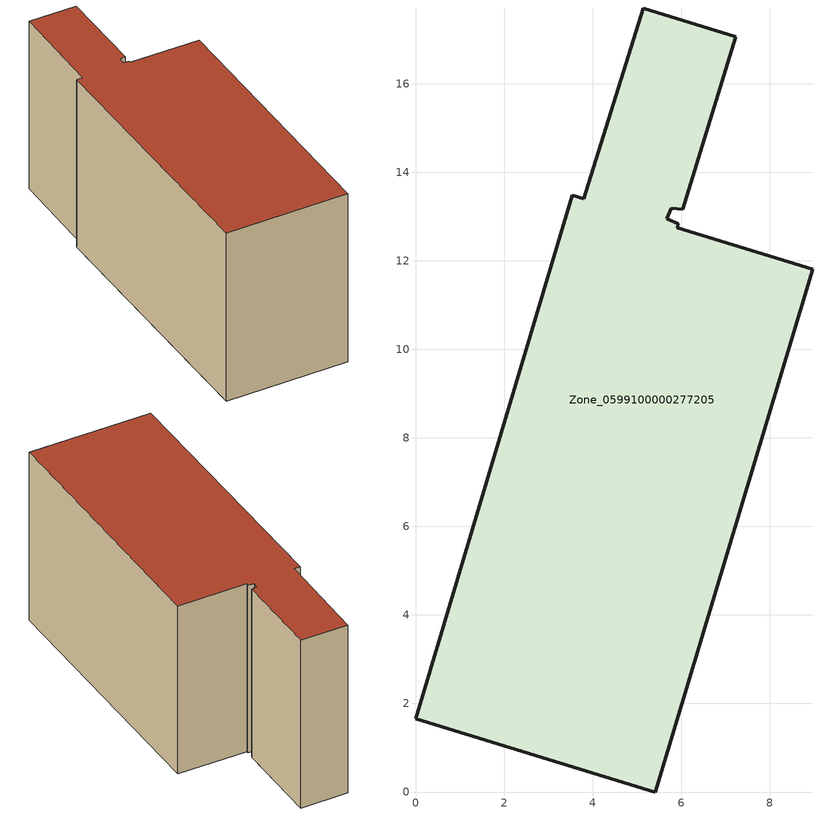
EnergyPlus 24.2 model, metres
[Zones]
Zone_0599100000277205
 floor ground (C_G): 7.23,17.06 6.04,13.17 5.77,13.19 5.67,12.95 5.93,12.84 5.91,12.75 8.97,11.81 5.41,0 0,1.65 3.54,13.48 3.8,13.4 5.14,17.71 z0
 wall outside (C_F): 5.41,0 8.97,11.81 5.91,12.75 5.93,12.84 5.67,12.95 5.77,13.19 6.04,13.17 7.23,17.06 5.14,17.71 3.8,13.4 3.54,13.48 0,1.65 5.41,0 z0:8.39
 roof outside (C_R): 6.04,13.17 7.23,17.06 5.14,17.71 3.8,13.4 3.54,13.48 0,1.65 5.41,0 8.97,11.81 5.91,12.75 5.93,12.84 5.67,12.95 5.77,13.19 z8.39
[BUILDING]
Pand.0599100000277205: North Axis=0; Terrain=City; Loads Convergence Tolerance Value=0.04; Temperature Convergence Tolerance Value=0.4; Solar Distribution=FullExterior; Maximum Number of Warmup Days=25; Minimum Number of Warmup Days=1
[Site:Location]
Rotterdam.The.Hague.AP_ZH_NLD Design_Conditions: Latitude=51.96; Longitude=4.45; Time Zone=1; Elevation=-4.5
[SITE:GROUNDTEMPERATURE:BUILDINGSURFACE]
18, 18, 18, 18, 18, 18, 18, 18, 18, 18, 18, 18
[MATERIAL] Thermal Absorptance=0.9; Solar Absorptance=0.7; Visible Absorptance=0.7
Name | Roughness | Thickness | Conductivity | Density | Specific Heat
G.TC.1975-1991 | MediumSmooth | 0.15 | 0.288461 | 540 | 1210
F.TC.1975-1991 | Rough | 0.3 | 0.230769 | 1920 | 840
R.TC.1975-1991 | MediumRough | 0.2 | 0.153846 | 1500 | 1000
[CONSTRUCTION]
C_G: G.TC.1975-1991
C_F: F.TC.1975-1991
C_R: R.TC.1975-1991
[ZONE]
Zone_0599100000277205: Type=1; Multiplier=1; Ceiling Height=Autocalculate; Volume=Autocalculate; Floor Area=autocalculate; Part of Total Floor Area=Yes
[ZONEINFILTRATION:DESIGNFLOWRATE]
Infil_Zone_0599100000277205: Zone or ZoneList or Space or SpaceList=Zone_0599100000277205; Schedule=AlwaysOn; Design Flow Rate Calculation Method=Flow/Area; Flow Rate per Floor Area=0.003; Constant Term Coefficient=1; Temperature Term Coefficient=0; Velocity Term Coefficient=0; Velocity Squared Term Coefficient=0
[HVACTEMPLATE:ZONE:IDEALLOADSAIRSYSTEM]
Zone_0599100000277205: Maximum Heating Supply Air Temperature=50; Minimum Cooling Supply Air Temperature=13; Maximum Heating Supply Air Humidity Ratio=0.0156; Minimum Cooling Supply Air Humidity Ratio=0.0077; Heating Limit=NoLimit; Cooling Limit=NoLimit; Dehumidification Control Type=ConstantSensibleHeatRatio; Cooling Sensible Heat Ratio=0.7; Dehumidification Setpoint=60; Humidification Control Type=None; Humidification Setpoint=30; Outdoor Air Method=None; Outdoor Air Flow Rate per Person=0.00944; Outdoor Air Flow Rate per Zone Floor Area=0; Outdoor Air Flow Rate per Zone=0; Demand Controlled Ventilation Type=None; Outdoor Air Economizer Type=NoEconomizer; Heat Recovery Type=None; Sensible Heat Recovery Effectiveness=0.7; Latent Heat Recovery Effectiveness=0.65
[ZONECONTROL:THERMOSTAT]
ThermostatControl_Zone_0599100000277205: Zone or ZoneList=Zone_0599100000277205; Control Type Schedule=DualSetpointControlType; Control 1=Thermostat_Zone_0599100000277205; Temperature Difference Between Cutout And Setpoint=0
[THERMOSTATSETPOINT:DUALSETPOINT]
Thermostat_Zone_0599100000277205: Heating Setpoint Temperature Schedule=HeatingSetpoint_Zone_0599100000277205; Cooling Setpoint Temperature Schedule=CoolingSetpoint_Zone_0599100000277205
[SCHEDULE:COMPACT]
HeatingSetpoint_Zone_0599100000277205: Through: 12/31, For: AllDays, Until: 24:00, 21
CoolingSetpoint_Zone_0599100000277205: Through: 12/31, For: AllDays, Until: 24:00, 24
DualSetpointControlType: Through: 12/31, For: AllDays, Until: 24:00, 4
AlwaysOn: Through: 12/31, For: AllDays, Until: 24:00, 1
